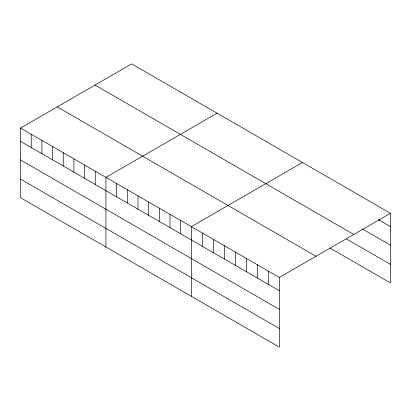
<?xml version="1.0" encoding="UTF-8"?>
<svg xmlns="http://www.w3.org/2000/svg" width="411" height="411" viewBox="0 0 411 411"><rect width="100%" height="100%" fill="white"/><g stroke="black" fill="none" stroke-linecap="round" stroke-linejoin="round"><path stroke-width="0.62" d="M20.55 128.062L279.31 277.456L279.31 347.105L20.55 197.712L20.55 128.062L131.69 63.895L390.45 213.288L390.45 282.938L329.966 248.018M217.08 113.195L105.94 177.362L105.94 247.011M302.47 162.494L191.331 226.661L191.331 296.31M279.31 277.456L390.45 213.288M378.351 219.602L390.45 226.589M362.404 228.994L390.45 245.182M95.013 85.072L353.773 234.465M346.463 238.945L390.45 264.345M57.227 106.886L315.987 256.279M20.55 141.358L279.31 290.752M20.55 159.956L279.31 309.349M20.55 179.114L279.31 328.507M379.451 218.971L379.451 220.239M268.311 271.106L268.311 284.407M257.317 264.756L257.317 278.057M246.317 258.406L246.317 271.707M235.323 252.056L235.323 265.357M224.324 245.711L224.324 259.007M213.324 239.361L213.324 252.657M202.33 233.011L202.33 246.307M180.66 220.496L180.66 233.797M169.984 214.337L169.984 227.632M159.309 208.172L159.309 221.472M148.638 202.012L148.638 215.307M137.962 195.847L137.962 209.148M127.287 189.687L127.287 202.983M116.616 183.522L116.616 196.823M95.265 171.197L95.265 184.498M84.594 165.037L84.594 178.333M73.918 158.872L73.918 172.173M63.248 152.712L63.248 166.008M52.572 146.547L52.572 159.848M41.896 140.387L41.896 153.683M31.226 134.222L31.226 147.523"/></g></svg>
